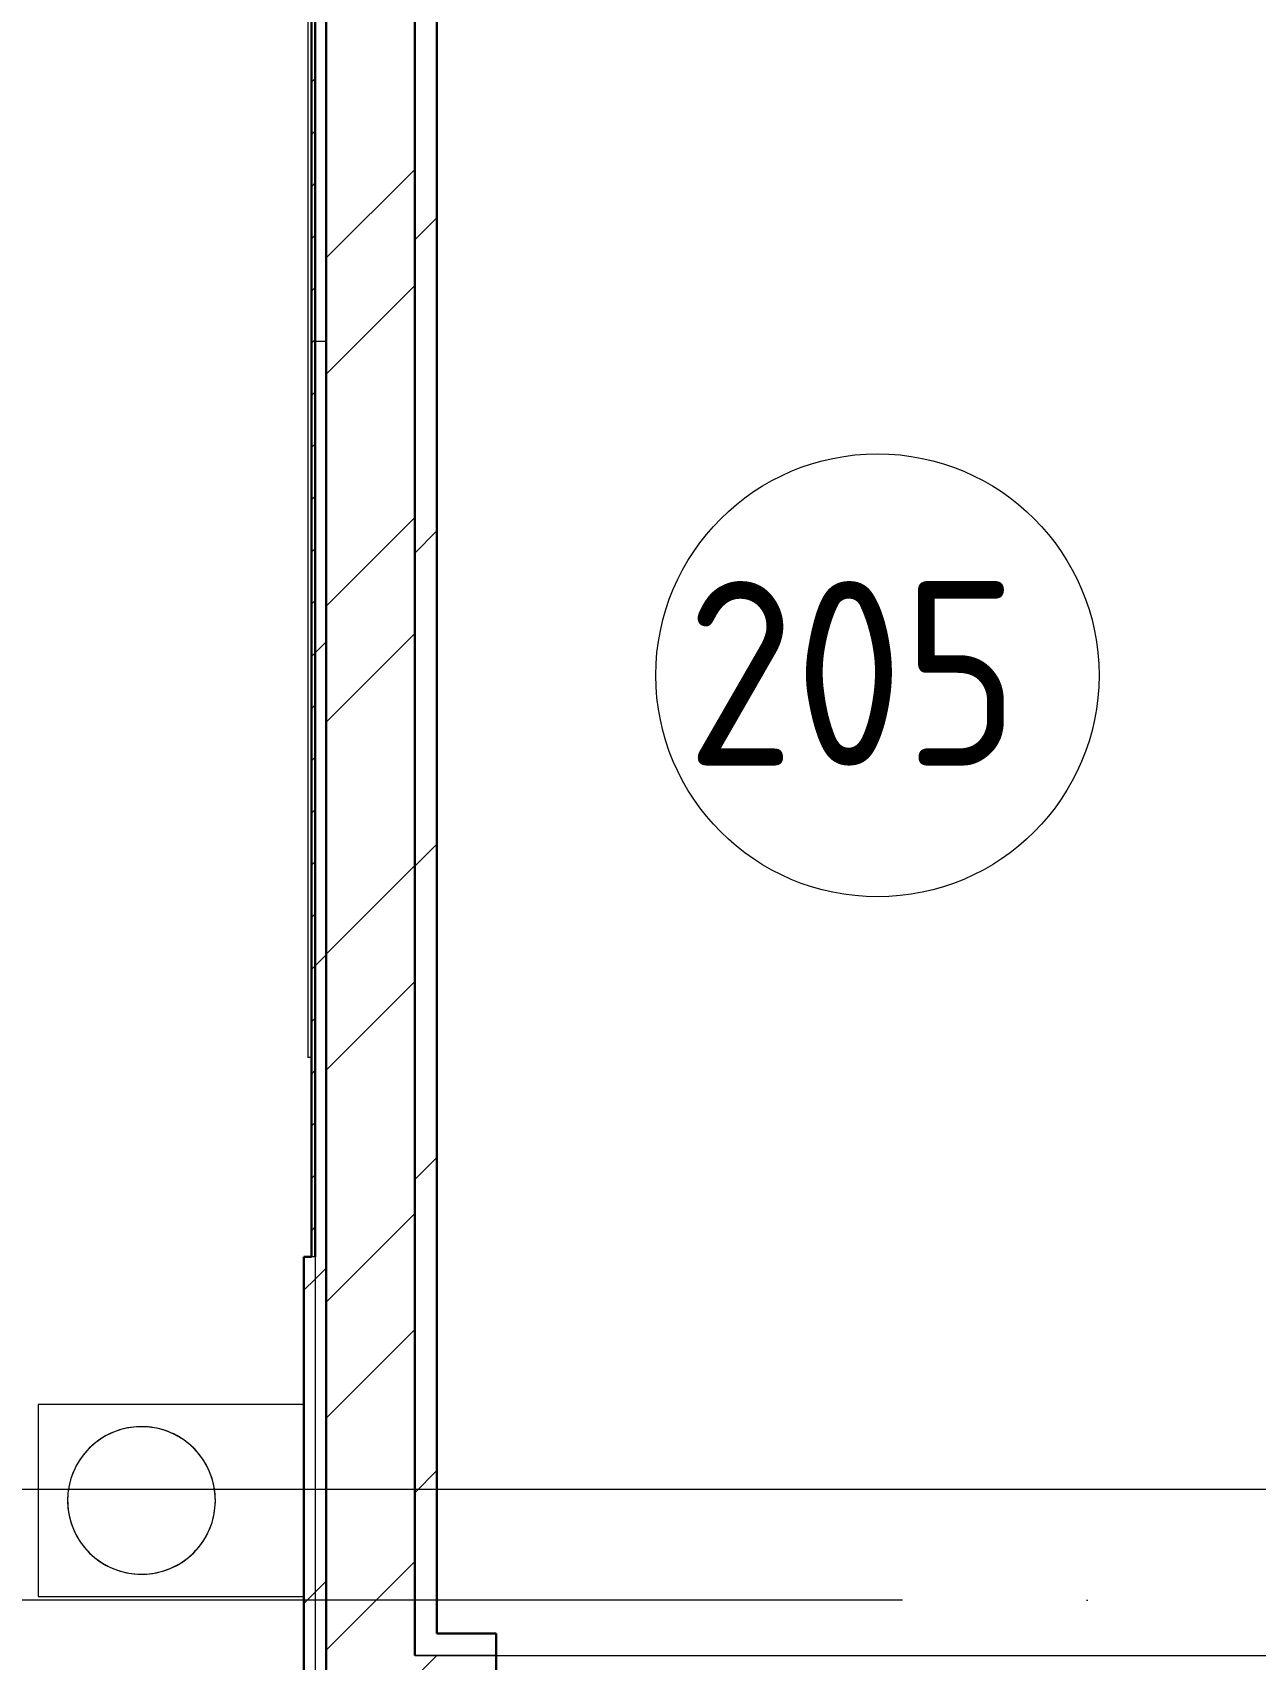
# Model space of a CAD drawing. Header units: millimetres. Extents: x -1073752 to 1436911, y -1379358 to 94781.
# Drawn here: x -909360 to -907705, y -1017836 to -1015632 of the extents above; entities that cross this region are included whole.
import ezdxf

# ---------------------------------------------------------------- set-up
doc = ezdxf.new("R2010")
doc.units = ezdxf.units.MM
doc.linetypes.add('ADSK_Линия сетки', pattern=[25, 20, -2.5, 0, -2.5])
doc.linetypes.add('ADSK_Сверху', pattern=[450, 300, -150])
doc.layers.add('Линии', color=7, linetype='Continuous', lineweight=9, true_color=0x00a600)
for name, color, linetype, lineweight in [('Марки помещений', 7, 'Continuous', 20), ('Ограждение', 252, 'Continuous', 9), ('Оси', 252, 'Continuous', 9), ('Перекрытие', 252, 'Continuous', 18), ('Сантехника', 252, 'Continuous', 9), ('Стены наружные', 7, 'Continuous', 18), ('Стены штриховка', 7, 'Continuous', 9)]:
    doc.layers.add(name, color=color, linetype=linetype, lineweight=lineweight)
doc.styles.add('GOST Common_2', font='', dxfattribs={"width": 0.9, "height": 250})
doc.styles.get('GOST Common_2').set_extended_font_data('GOST type B')

# ---------------------------------------------------------------- blocks, each defined once
blk = doc.blocks.new('2 этаж')
at = {"layer": 'Линии', "color": 251, "linetype": 'ADSK_Сверху', "ltscale": 100, "true_color": 0x636466}
blk.add_line((117881, -9889.3), (107016, -9889.3), dxfattribs=at)
at = {"layer": 'Марки помещений', "color": 251, "true_color": 0x636466}
blk.add_circle((115507.3, -8786.5), 300, dxfattribs=at)
at = {"layer": 'Ограждение', "color": 251, "true_color": 0x636466}
for p in [(114736, -5239.3), (114741, -9304.3)]:
    blk.add_line(p, (114736, -9304.3), dxfattribs=at)
at = {"layer": 'Оси', "color": 251, "linetype": 'ADSK_Линия сетки', "ltscale": 100, "true_color": 0x636466}
blk.add_line((170543.3, -10039.3), (93565.9, -10039.3), dxfattribs=at)
at = {"layer": 'Перекрытие', "color": 251, "ltscale": 100, "true_color": 0x636466}
blk.add_line((114731, -10039.3), (112851, -10039.3), dxfattribs=at)
at = {"layer": 'Сантехника', "color": 251, "true_color": 0x636466}
for p, q in [((114731, -9774.3), (114371, -9774.3)), ((114371, -9774.3), (114371, -10034.3)), ((114371, -10034.3), (114731, -10034.3))]:
    blk.add_line(p, q, dxfattribs=at)
at = {"layer": 'Сантехника', "color": 251, "true_color": 0x636466, "flags": 128}
for points in [[(114611, -9904.3), (114610.9, -9900.3), (114610.7, -9896.3), (114610.3, -9892.3), (114609.7, -9888.3), (114609, -9884.4), (114608.1, -9880.5), (114607.1, -9876.6), (114605.9, -9872.8), (114604.6, -9869), (114603.1, -9865.3), (114601.5, -9861.7), (114599.7, -9858.1), (114597.8, -9854.6), (114595.7, -9851.1), (114593.5, -9847.8), (114591.2, -9844.5), (114588.8, -9841.4), (114586.2, -9838.3), (114583.5, -9835.4), (114580.7, -9832.5), (114577.8, -9829.8), (114574.7, -9827.2), (114571.6, -9824.7), (114568.4, -9822.3), (114565, -9820.1), (114561.6, -9818), (114558.1, -9816.1), (114554.6, -9814.2), (114550.9, -9812.6), (114547.2, -9811), (114543.5, -9809.7), (114539.7, -9808.5), (114535.8, -9807.4), (114531.9, -9806.5), (114528, -9805.7), (114524, -9805.1), (114520.1, -9804.7), (114516.1, -9804.4), (114512.1, -9804.3), (114508.1, -9804.3), (114504.1, -9804.5), (114500.1, -9804.8), (114496.1, -9805.4), (114492.2, -9806), (114488.3, -9806.9), (114484.4, -9807.9), (114480.6, -9809), (114476.8, -9810.3), (114473.1, -9811.7), (114469.4, -9813.3), (114465.8, -9815.1), (114462.3, -9816.9), (114458.8, -9819), (114455.4, -9821.1), (114452.2, -9823.4), (114449, -9825.8), (114445.9, -9828.4), (114442.9, -9831), (114440, -9833.8), (114437.3, -9836.7), (114434.6, -9839.7), (114432.1, -9842.8), (114429.7, -9846), (114427.4, -9849.3), (114425.3, -9852.7), (114423.3, -9856.2), (114421.5, -9859.7), (114419.8, -9863.3), (114418.2, -9867), (114416.8, -9870.8), (114415.5, -9874.5), (114414.4, -9878.4), (114413.5, -9882.3), (114412.7, -9886.2), (114412, -9890.1), (114411.5, -9894.1), (114411.2, -9898.1), (114411, -9902.1), (114411, -9904.3)], [(114411, -9904.3), (114411.1, -9908.3), (114411.3, -9912.2), (114411.7, -9916.2), (114412.3, -9920.2), (114413, -9924.1), (114413.9, -9928), (114414.9, -9931.9), (114416.1, -9935.7), (114417.4, -9939.5), (114418.9, -9943.2), (114420.5, -9946.8), (114422.3, -9950.4), (114424.2, -9953.9), (114426.3, -9957.4), (114428.5, -9960.7), (114430.8, -9964), (114433.2, -9967.1), (114435.8, -9970.2), (114438.5, -9973.1), (114441.3, -9976), (114444.3, -9978.7), (114447.3, -9981.3), (114450.4, -9983.8), (114453.7, -9986.2), (114457, -9988.4), (114460.4, -9990.5), (114463.9, -9992.4), (114467.4, -9994.3), (114471.1, -9995.9), (114474.8, -9997.5), (114478.5, -9998.8), (114482.3, -10000.1), (114486.2, -10001.1), (114490.1, -10002), (114494, -10002.8), (114498, -10003.4), (114501.9, -10003.8), (114505.9, -10004.1), (114509.9, -10004.2), (114513.9, -10004.2), (114517.9, -10004), (114521.9, -10003.7), (114525.9, -10003.1), (114529.8, -10002.5), (114533.7, -10001.6), (114537.6, -10000.7), (114541.4, -9999.5), (114545.2, -9998.2), (114549, -9996.8), (114552.6, -9995.2), (114556.2, -9993.4), (114559.8, -9991.6), (114563.2, -9989.5), (114566.6, -9987.4), (114569.9, -9985.1), (114573, -9982.7), (114576.1, -9980.1), (114579.1, -9977.5), (114582, -9974.7), (114584.7, -9971.8), (114587.4, -9968.8), (114589.9, -9965.7), (114592.3, -9962.5), (114594.6, -9959.2), (114596.7, -9955.8), (114598.7, -9952.3), (114600.5, -9948.8), (114602.2, -9945.2), (114603.8, -9941.5), (114605.2, -9937.8), (114606.5, -9934), (114607.6, -9930.1), (114608.6, -9926.2), (114609.4, -9922.3), (114610, -9918.4), (114610.5, -9914.4), (114610.8, -9910.4), (114611, -9906.4), (114611, -9904.3)]]:
    blk.add_lwpolyline(points, dxfattribs=at)
at = {"layer": 'Сантехника', "color": 251, "true_color": 0x636466}
for start, end in [(0, 180), (180, 0)]:
    blk.add_arc((114511, -9904.3), 100, start, end, dxfattribs=at)
at = {"layer": 'Стены наружные', "color": 251, "lineweight": 30, "true_color": 0x636466}
for p, q in [((114881, -3839.3), (114881, -10114.3)), ((114911, -10084.3), (114911, -3869.3)), ((114741, -4024.3), (114741, -9574.3)), ((114746, -9574.3), (114746, -4019.3)), ((114761, -4014.3), (114761, -10234.3)), ((114731, -9574.3), (114731, -10234.3)), ((114741, -9574.3), (114731, -9574.3)), ((114991, -10084.3), (114911, -10084.3)), ((114991, -10114.3), (114991, -10084.3)), ((114991, -10184.3), (114991, -10114.3))]:
    blk.add_line(p, q, dxfattribs=at)
at = {"layer": 'Стены наружные', "color": 251, "linetype": 'Continuous', "lineweight": 9, "true_color": 0x636466}
for p, q in [((114741, -7983.1), (114746, -7978.1)), ((114741, -8053.8), (114746, -8048.8)), ((114761, -8221.2), (114881, -8101.2)), ((114741, -8124.6), (114746, -8119.6)), ((114881, -8196.7), (114911, -8166.7)), ((114741, -8195.3), (114746, -8190.3)), ((114741, -8266), (114746, -8261)), ((114761, -8378.4), (114881, -8258.4)), ((114741, -8336.7), (114746, -8331.7)), ((114741, -8407.4), (114746, -8402.4)), ((114741, -8478.1), (114746, -8473.1)), ((114741, -8548.8), (114746, -8543.8)), ((114761, -8692.7), (114881, -8572.7)), ((114881, -8621), (114911, -8591)), ((114741, -8619.5), (114746, -8614.5)), ((114741, -8690.2), (114746, -8685.2)), ((114746, -8756), (114761, -8741)), ((114761, -8849.8), (114881, -8729.8)), ((114741, -8761), (114746, -8756)), ((114741, -8831.7), (114746, -8826.7)), ((114741, -8902.4), (114746, -8897.4)), ((114741, -8973.1), (114746, -8968.1)), ((114881, -9045.2), (114911, -9015.2)), ((114741, -9043.8), (114746, -9038.8)), ((114761, -9164.2), (114881, -9044.2)), ((114741, -9114.5), (114746, -9109.5)), ((114746, -9180.2), (114761, -9165.2)), ((114741, -9185.2), (114746, -9180.2)), ((114761, -9321.3), (114881, -9201.3)), ((114741, -9255.9), (114746, -9250.9)), ((114741, -9326.6), (114746, -9321.6)), ((114741, -9397.3), (114746, -9392.3)), ((114881, -9469.5), (114911, -9439.5)), ((114741, -9468.1), (114746, -9463.1)), ((114761, -9635.6), (114881, -9515.6)), ((114741, -9538.8), (114746, -9533.8)), ((114731, -9619.5), (114746, -9604.5)), ((114746, -9604.5), (114761, -9589.5)), ((114761, -9792.8), (114881, -9672.8)), ((114881, -9893.7), (114911, -9863.8)), ((114761, -10107.1), (114881, -9987.1)), ((114746, -10028.7), (114761, -10013.7)), ((114731, -10043.7), (114746, -10028.7)), ((114881, -10144.2), (114911, -10114.3))]:
    blk.add_line(p, q, dxfattribs=at)
at = {"layer": 'Стены наружные', "color": 251, "true_color": 0x636466}
blk.add_line((114991, -10114.3), (116121, -10114.3), dxfattribs=at)
at = {"layer": 'Стены штриховка', "color": 251, "true_color": 0x636466}
for p, q in [((114761, -8334.3), (114746, -8334.3)), ((114746, -9574.3), (114741, -9574.3)), ((114746, -9574.3), (114746, -10249.3)), ((114991, -10114.3), (114881, -10114.3)), ((114881, -10114.3), (114991, -10114.3))]:
    blk.add_line(p, q, dxfattribs=at)
at = {"layer": 'Марки помещений', "color": 251, "true_color": 0x636466, "style": 'GOST Common_2', "width": 0.9}
blk.add_text('205', height=250, dxfattribs=at).set_placement((115248.6, -8908.8))

msp = doc.modelspace()

# ---------------------------------------------------------------- block references
msp.add_blockref('2 этаж', (-1023723.7, -1007716.5))

doc.saveas('drawing.dxf')
